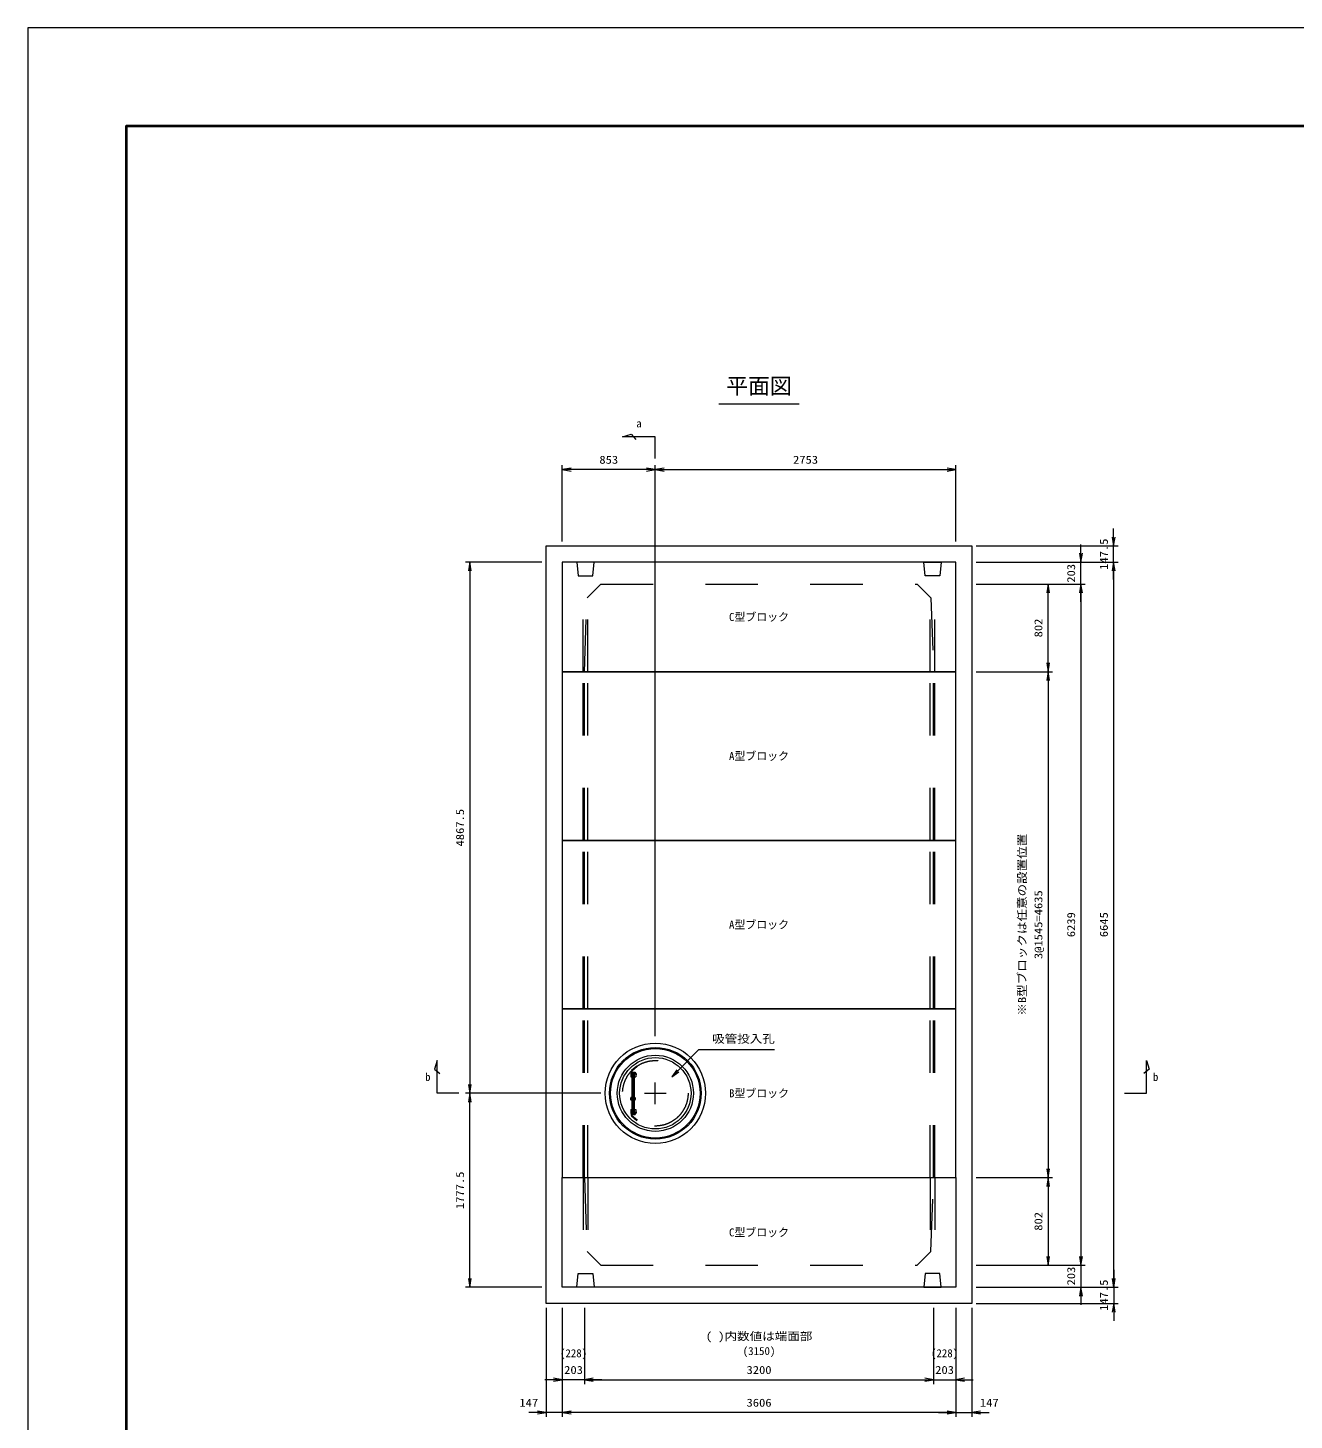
# Model space of a CAD drawing. Units: millimetres at full size. Extents: x -112800 to -79200, y 0 to 23760.
# Drawn here: x -112800 to -101196, y 11002 to 23760 of the extents above; entities that cross this region are included whole.
import ezdxf
from ezdxf.enums import TextEntityAlignment as Align

# ---------------------------------------------------------------- set-up
doc = ezdxf.new("R2010")
doc.units = ezdxf.units.MM
doc.header["$LTSCALE"] = 80.0044
doc.header["$PDMODE"] = 32
doc.header["$PDSIZE"] = 40
doc.linetypes.add('CHAIN', pattern=[18.5, 12, -1.5, 3.5, -1.5])
doc.linetypes.add('DASHED_SPACED', pattern=[12, 6, -6])
for name, color, linetype, lineweight in [('0_2', 4, 'Continuous', 13), ('Defpoints_5', 4, 'Continuous', 13), ('FRP', 4, 'DASHED_SPACED', 13), ('図枠', 1, 'Continuous', 40), ('寸法', 6, 'Continuous', 13), ('文字', 2, 'Continuous', 13)]:
    doc.layers.add(name, color=color, linetype=linetype, lineweight=lineweight)
doc.styles.add('ＭＳ ゴシック', font='')
doc.styles.get('ＭＳ ゴシック').set_extended_font_data('MS Gothic')

# ---------------------------------------------------------------- blocks, each defined once
blk = doc.blocks.new('open_arrow')
at = {"color": 0, "linetype": 'Continuous', "lineweight": -2}
blk.add_lwpolyline([(7.5, 1.25), (0, 0), (7.5, -1.25)], dxfattribs=at)

msp = doc.modelspace()

# ---------------------------------------------------------------- linework, layer by layer
at = {"layer": '0_2', "linetype": 'DASHED_SPACED'}
for p, q in [((-107710, 17860), (-107710, 18740)), ((-107670, 17860), (-107670, 18740)), ((-104530, 17860), (-104530, 18740)), ((-104490, 17860), (-104490, 18740)), ((-107710, 16315), (-107710, 17860)), ((-107670, 16315), (-107670, 17860)), ((-104530, 16315), (-104530, 17860)), ((-104490, 16315), (-104490, 17860)), ((-107710, 14770), (-107710, 16315)), ((-107670, 14770), (-107670, 16315)), ((-104530, 14770), (-104530, 16315)), ((-104490, 14770), (-104490, 16315)), ((-107710, 13225), (-107710, 14770)), ((-107670, 13225), (-107670, 14770)), ((-104530, 13225), (-104530, 14770)), ((-104490, 13225), (-104490, 14770)), ((-107710, 13225), (-107710, 12345)), ((-107670, 13225), (-107670, 12345)), ((-104530, 13225), (-104530, 12345)), ((-104490, 13225), (-104490, 12345))]:
    msp.add_line(p, q, dxfattribs=at)
at = {"layer": '0_2', "color": 3, "linetype": 'DASHED_SPACED'}
for p, q in [((-107700, 16315), (-107700, 17860)), ((-104500, 16315), (-104500, 17860)), ((-107700, 14770), (-107700, 16315)), ((-104500, 14770), (-104500, 16315)), ((-107700, 13225), (-107700, 14770)), ((-104500, 13225), (-104500, 14770))]:
    msp.add_line(p, q, dxfattribs=at)
at = {"layer": '0_2', "color": 2, "linetype": 'CHAIN'}
for p, q in [((-107050, 13897.5), (-107050, 14097.5)), ((-107150, 13997.5), (-106950, 13997.5))]:
    msp.add_line(p, q, dxfattribs=at)
at = {"layer": '0_2', "color": 7}
msp.add_lwpolyline([(-108050, 19012.5), (-104150, 19012.5), (-104149.5, 12072.5), (-108049.5, 12072.5)], close=True, dxfattribs=at)
at = {"layer": '0_2', "color": 3}
for points in [[(-107903, 17860), (-104297, 17860), (-104297, 18865), (-107903, 18865)], [(-104297, 16315), (-104297, 17860), (-107903, 17860), (-107903, 16315)], [(-104297, 14770), (-104297, 16315), (-107903, 16315), (-107903, 14770)], [(-104297, 13225), (-104297, 14770), (-107903, 14770), (-107903, 13225)], [(-107903, 13225), (-104297, 13225), (-104297, 12220), (-107903, 12220)]]:
    msp.add_lwpolyline(points, close=True, dxfattribs=at)
at = {"layer": '0_2', "linetype": 'DASHED_SPACED'}
for points in [[(-107770, 18865), (-107757.5, 18740), (-107622.5, 18740), (-107610, 18865)], [(-104430, 18865), (-104442.5, 18740), (-104577.5, 18740), (-104590, 18865)], [(-107770, 12220), (-107757.5, 12345), (-107622.5, 12345), (-107610, 12220)], [(-104430, 12220), (-104442.5, 12345), (-104577.5, 12345), (-104590, 12220)]]:
    msp.add_lwpolyline(points, close=True, dxfattribs=at)
at = {"layer": '0_2', "color": 3, "linetype": 'DASHED_SPACED'}
for points in [[(-107700, 17860), (-107675, 18537), (-107550, 18662), (-104650, 18662), (-104525, 18537), (-104500, 17860)], [(-107700, 13225), (-107675, 12548), (-107550, 12423), (-104650, 12423), (-104525, 12548), (-104500, 13225)]]:
    msp.add_lwpolyline(points, dxfattribs=at)
at = {"layer": '0_2', "color": 3}
for radius in [460, 420]:
    msp.add_circle((-107050, 13997.5), radius, dxfattribs=at)
at = {"layer": '0_2'}
for radius in [410, 349, 327]:
    msp.add_circle((-107050, 13997.5), radius, dxfattribs=at)
at = {"layer": '0_2', "color": 3, "linetype": 'DASHED_SPACED'}
msp.add_circle((-107050, 13997.5), 300, dxfattribs=at)
at = {"layer": 'Defpoints_5'}
msp.add_lwpolyline([(-112800, 0), (-79200, 0), (-79200, 23760), (-112800, 23760)], close=True, dxfattribs=at)
at = {"layer": 'FRP'}
for p, q in [((-107275, 14181.44), (-107229, 14181.44)), ((-107275, 14181.44), (-107275, 14179.44)), ((-107275, 14179.44), (-107229, 14179.44)), ((-107275, 14179.44), (-107275, 14147.44)), ((-107275, 14168.71), (-107240.05, 14168.71)), ((-107267.91, 14189.59), (-107265.97, 14183.77)), ((-107218.57, 14245.66), (-107267.15, 14205)), ((-107266, 14177.25), (-107266, 14172.55)), ((-107266, 14168.71), (-107266, 13826.29)), ((-107265.97, 14186.44), (-107265.97, 14181.44)), ((-107265.97, 14186.44), (-107234.88, 14186.44)), ((-107215.68, 14242.21), (-107264.27, 14201.55)), ((-107260.42, 14190.94), (-107234.88, 14190.94)), ((-107241, 14186.44), (-107244.05, 14183.39)), ((-107244, 14186.44), (-107244, 14181.44)), ((-107244, 14177.25), (-107244, 14172.55)), ((-107244, 14168.71), (-107244, 13826.29)), ((-107240.05, 14179.44), (-107240.05, 14168.71)), ((-107234.88, 14190.94), (-107234.88, 14186.44)), ((-107229, 14179.44), (-107229, 14147.44)), ((-107229, 14166.44), (-107227, 14166.44)), ((-107227, 14179.44), (-107227, 14166.44)), ((-107218.57, 14245.66), (-107215.68, 14242.21)), ((-107275, 14147.44), (-107266.1, 14147.44)), ((-107244, 14147.44), (-107229, 14147.44)), ((-107275, 13847.56), (-107266.1, 13847.56)), ((-107275, 13847.56), (-107275, 13815.56)), ((-107275, 13826.29), (-107240.05, 13826.29)), ((-107275, 13815.56), (-107229, 13815.56)), ((-107275, 13815.56), (-107275, 13813.56)), ((-107275, 13813.56), (-107229, 13813.56)), ((-107265.97, 13811.23), (-107267.91, 13805.41)), ((-107267.15, 13790), (-107218.57, 13749.34)), ((-107266, 13822.45), (-107266, 13817.75)), ((-107265.97, 13813.56), (-107265.97, 13808.56)), ((-107265.97, 13808.56), (-107234.88, 13808.56)), ((-107264.27, 13793.45), (-107215.68, 13752.79)), ((-107260.42, 13804.06), (-107234.88, 13804.06)), ((-107244.05, 13811.61), (-107241, 13808.56)), ((-107244, 13847.56), (-107229, 13847.56)), ((-107244, 13822.45), (-107244, 13817.75)), ((-107244, 13813.56), (-107244, 13808.56)), ((-107240.05, 13826.29), (-107240.05, 13815.56)), ((-107234.88, 13808.56), (-107234.88, 13804.06)), ((-107229, 13847.56), (-107229, 13815.56)), ((-107229, 13828.56), (-107227, 13828.56)), ((-107227, 13828.56), (-107227, 13815.56)), ((-107215.68, 13752.79), (-107218.57, 13749.34))]:
    msp.add_line(p, q, dxfattribs=at)
at = {"layer": 'FRP', "linetype": 'CHAIN'}
msp.add_line((-107255, 14160.4), (-107255, 13834.74), dxfattribs=at)
at = {"layer": 'FRP'}
for centre, radius, start, end in [((-107260.41, 14196.94), 10.5, 129.92782, 270), ((-107260.42, 14196.94), 6, 129.92906, 270), ((-107229, 14179.44), 2, 0, 90), ((-107260.41, 13798.06), 10.5, 90, 230.07217), ((-107260.42, 13798.06), 6, 90, 230.07093), ((-107229, 13815.56), 2, 270, 0)]:
    msp.add_arc(centre, radius, start, end, dxfattribs=at)
msp.add_point((-107255, 13947.5), dxfattribs=at)
at = {"layer": '図枠'}
msp.add_lwpolyline([(-111900, 900), (-80100, 900), (-80100, 22860), (-111900, 22860)], close=True, dxfattribs=at)
at = {"layer": '寸法'}
for p, q in [((-107903, 19052.5), (-107903, 19752.5)), ((-107050, 19712.5), (-107903, 19712.5)), ((-107050, 14521.67), (-107050, 19752.5)), ((-107050, 14521.67), (-107050, 19752.5)), ((-107050, 19712.5), (-104297, 19712.5)), ((-104297, 19052.5), (-104297, 19752.5)), ((-102850, 18705), (-102850, 19172.5)), ((-104110, 19012.5), (-102810, 19012.5)), ((-103150, 18502), (-103150, 19025)), ((-108090, 18865), (-108790, 18865)), ((-108750, 18865), (-108750, 13997.5)), ((-104110, 18865), (-102810, 18865)), ((-104110, 18865), (-103110, 18865)), ((-104110, 18865), (-102810, 18865)), ((-102850, 18865), (-102850, 12220)), ((-104110, 18662), (-103110, 18662)), ((-104110, 18662), (-103410, 18662)), ((-104110, 18662), (-103110, 18662)), ((-103450, 17860), (-103450, 18662)), ((-103150, 18662), (-103150, 12423)), ((-104110, 17860), (-103410, 17860)), ((-104110, 17860), (-103410, 17860)), ((-103450, 17860), (-103450, 13225)), ((-107590, 13997.5), (-108790, 13997.5)), ((-107550, 13997.5), (-108790, 13997.5)), ((-108750, 12220), (-108750, 13997.5)), ((-104110, 13225), (-103410, 13225)), ((-104110, 13225), (-103410, 13225)), ((-103450, 13225), (-103450, 12423)), ((-103150, 12583), (-103150, 12060)), ((-104110, 12423), (-103110, 12423)), ((-104110, 12423), (-103410, 12423)), ((-104110, 12423), (-103110, 12423)), ((-102849.5, 12380), (-102849.5, 11912.5)), ((-108090, 12220), (-108790, 12220)), ((-104110, 12220), (-102810, 12220)), ((-104110, 12220), (-103110, 12220)), ((-104110, 12220), (-102809.5, 12220)), ((-108049.5, 12032.5), (-108049.5, 11032.5)), ((-107902.5, 12032.5), (-107902.5, 11032.5)), ((-107902.5, 12032.5), (-107902.5, 11332.5)), ((-107902.5, 12032.5), (-107902.5, 11032.5)), ((-107699.5, 12032.5), (-107699.5, 11332.5)), ((-107699.5, 12032.5), (-107699.5, 11332.5)), ((-104499.5, 12032.5), (-104499.5, 11332.5)), ((-104499.5, 12032.5), (-104499.5, 11332.5)), ((-104296.5, 12032.5), (-104296.5, 11032.5)), ((-104296.5, 12032.5), (-104296.5, 11332.5)), ((-104296.5, 12032.5), (-104296.5, 11032.5)), ((-104149.5, 12032.5), (-104149.5, 11032.5)), ((-104109.5, 12072.5), (-102809.5, 12072.5)), ((-107539.5, 11372.5), (-108062.5, 11372.5)), ((-107699.5, 11372.5), (-104499.5, 11372.5)), ((-104659.5, 11372.5), (-104136.5, 11372.5)), ((-107742.5, 11072.5), (-108209.5, 11072.5)), ((-104296.5, 11072.5), (-107902.5, 11072.5)), ((-104456.5, 11072.5), (-103989.5, 11072.5))]:
    msp.add_line(p, q, dxfattribs=at)
for points in [[(-107050, 19812.5), (-107050, 20012.5), (-107350, 20012.5), (-107270, 20037.5), (-107230, 19987.5)], [(-108850, 13997.5), (-109050, 13997.5), (-109050, 14297.5), (-109075, 14217.5), (-109025, 14177.5)], [(-106900, 14147.5), (-106843.43, 14204.07), (-106650, 14397.5), (-105956.67, 14397.5)], [(-102750, 13997.5), (-102550, 13997.5), (-102550, 14297.5), (-102525, 14217.5), (-102575, 14177.5)]]:
    msp.add_lwpolyline(points, dxfattribs=at)
at = {"layer": '文字'}
msp.add_line((-105733.33, 20312), (-106466.67, 20312), dxfattribs=at)

# ---------------------------------------------------------------- block references
at = {"layer": '寸法', "xscale": 10.7, "yscale": 10.7}
for p in [(-107903, 19712.5), (-107050, 19712.5), (-107699.5, 11372.5), (-107699.5, 11372.5), (-104296.5, 11372.5), (-107902.5, 11072.5), (-107902.5, 11072.5), (-104149.5, 11072.5)]:
    msp.add_blockref('open_arrow', p, dxfattribs=at)
for p, rotation in [((-107050, 19712.5), 180), ((-104297, 19712.5), 180), ((-102850, 19012.5), 90), ((-103150, 18865), 90), ((-108750, 18865), 270), ((-102850, 18865), 270), ((-102850, 18865), 270), ((-103450, 18662), 270), ((-103150, 18662), 270), ((-103150, 18662), 270), ((-103450, 17860), 90), ((-103450, 17860), 270), ((-106900, 14147.5), 45), ((-108750, 13997.5), 90), ((-108750, 13997.5), 270), ((-103450, 13225), 90), ((-103450, 13225), 270), ((-103450, 12423), 90), ((-103150, 12423), 90), ((-103150, 12423), 90), ((-108750, 12220), 90), ((-102850, 12220), 90), ((-102849.5, 12220), 90), ((-103150, 12220), 270), ((-102849.5, 12072.5), 270), ((-107902.5, 11372.5), 180), ((-104499.5, 11372.5), 180), ((-104499.5, 11372.5), 180), ((-108049.5, 11072.5), 180), ((-104296.5, 11072.5), 180), ((-104296.5, 11072.5), 180)]:
    msp.add_blockref('open_arrow', p, dxfattribs=dict(at, rotation=rotation))

# ---------------------------------------------------------------- texts
at = {"layer": '寸法', "color": 3, "style": 'ＭＳ ゴシック'}
for s, p in [('a', (-107200, 20172.5)), ('(228)', (-107799.5, 11652.5)), ('(3150)', (-106099.5, 11672.5)), ('(228)', (-104399.5, 11652.5))]:
    msp.add_text(s, height=73.31, dxfattribs=at).set_placement(p, align=Align.TOP_CENTER)
at = {"layer": '寸法', "style": 'ＭＳ ゴシック', "width": 1.15}
for s, p in [('853', (-107476.5, 19802.5)), ('2753', (-105673.5, 19802.5)), ('203', (-107799.5, 11462.5)), ('3200', (-106099.5, 11462.5)), ('203', (-104399.5, 11462.5)), ('147', (-108209.5, 11162.5)), ('3606', (-106099.5, 11162.5)), ('147', (-103989.5, 11162.5))]:
    msp.add_text(s, height=73.31, dxfattribs=at).set_placement(p, align=Align.MIDDLE_CENTER)
for s, p in [('147.5', (-102940, 18937)), ('203', (-103240, 18762)), ('802', (-103540, 18261)), ('4867.5', (-108840, 16431.25)), ('3@1545=4635', (-103540, 15542.5)), ('6239', (-103240, 15542.5)), ('6645', (-102940, 15542.5)), ('1777.5', (-108840, 13108.75)), ('802', (-103540, 12824)), ('203', (-103240, 12323)), ('147.5', (-102940, 12147.5))]:
    msp.add_text(s, height=73.31, rotation=90, dxfattribs=at).set_placement(p, align=Align.MIDDLE_CENTER)
at = {"layer": '寸法', "color": 3, "style": 'ＭＳ ゴシック', "width": 1.15}
msp.add_text('※B型ブロックは任意の設置位置', height=73.31, rotation=90, dxfattribs=at).set_placement((-103630, 15542.5), align=Align.BOTTOM_CENTER)
at = {"layer": '寸法', "style": 'ＭＳ ゴシック', "width": 1.15}
msp.add_text('吸管投入孔', height=73.31, dxfattribs=at).set_placement((-106530, 14437.5), align=Align.BOTTOM_LEFT)
at = {"layer": '寸法', "color": 3, "style": 'ＭＳ ゴシック'}
msp.add_text('b', height=73.31, dxfattribs=at).set_placement((-109110, 14147.5), align=Align.MIDDLE_RIGHT)
msp.add_text('b', height=73.31, dxfattribs=at).set_placement((-102490, 14147.5), align=Align.MIDDLE_LEFT)
at = {"layer": '寸法', "color": 3, "style": 'ＭＳ ゴシック', "width": 1.15}
msp.add_text('( )内数値は端面部', height=73.31, dxfattribs=at).set_placement((-106099.5, 11712.5), align=Align.BOTTOM_CENTER)
at = {"layer": '文字', "style": 'ＭＳ ゴシック'}
msp.add_text('平面図', height=146.6, dxfattribs=at).set_placement((-106100, 20552), align=Align.TOP_CENTER)
for s, p in [('C型ブロック', (-106100, 18362)), ('A型ブロック', (-106100, 17087.5)), ('A型ブロック', (-106100, 15542.5)), ('B型ブロック', (-106100, 13997.5)), ('C型ブロック', (-106100, 12723))]:
    msp.add_text(s, height=73.31, dxfattribs=at).set_placement(p, align=Align.MIDDLE_CENTER)

doc.saveas('drawing.dxf')
